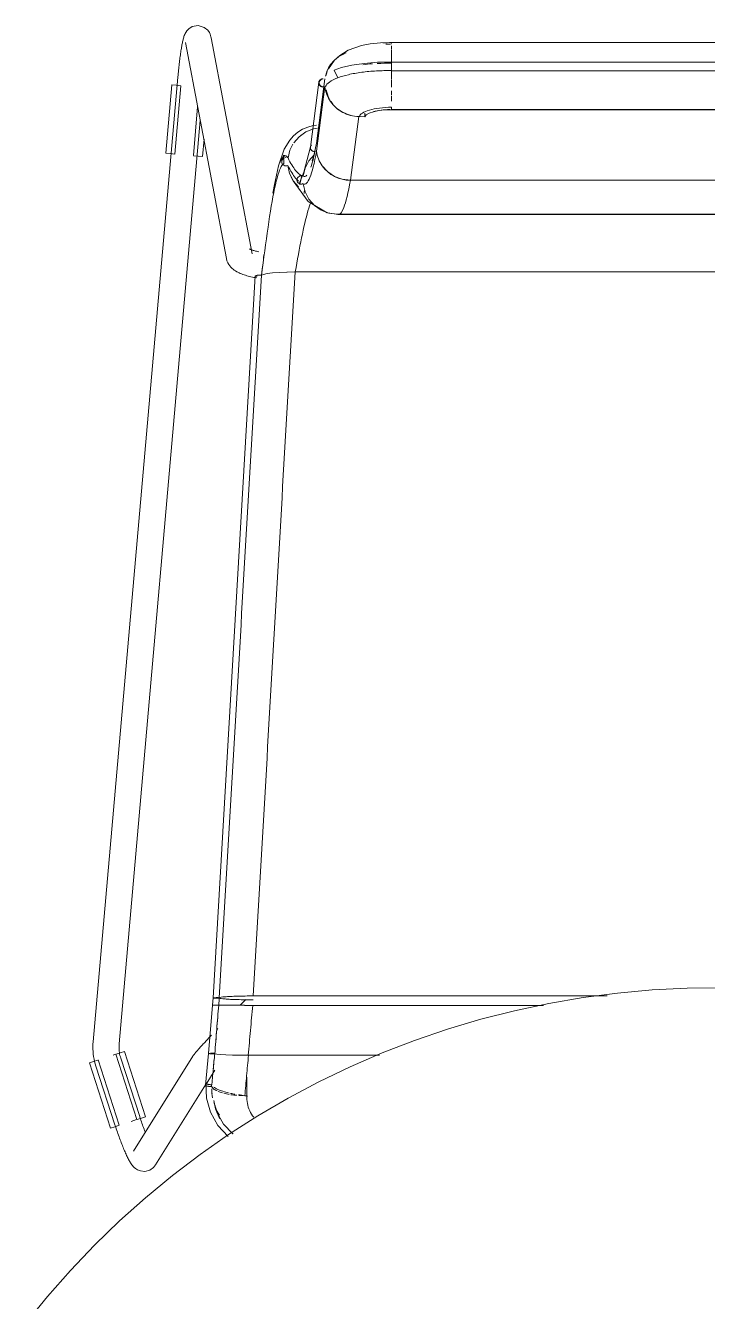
# Model space of a CAD drawing. Header units: millimetres. Extents: x 79795 to 317870, y -36033 to 97293.
# Drawn here: x 220238 to 220552, y 32008 to 32594 of the extents above; entities that cross this region are included whole.
import ezdxf

# ---------------------------------------------------------------- set-up
doc = ezdxf.new("R2010")
doc.units = ezdxf.units.MM
doc.header["$MEASUREMENT"] = 0
doc.layers.add('I-FURN', color=8, linetype='CONTINUOUS', lineweight=9)

msp = doc.modelspace()

# ---------------------------------------------------------------- linework, layer by layer
at = {"layer": 'I-FURN'}
for p, q in [((220312.59, 32591.64), (220312.11, 32590.94)), ((220313.44, 32592.55), (220312.59, 32591.64)), ((220315.1, 32593.59), (220313.44, 32592.55)), ((220317.86, 32594.08), (220315.1, 32593.59)), ((220320.61, 32593.24), (220317.86, 32594.08)), ((220320.61, 32593.24), (220322.18, 32591.92)), ((220322.18, 32591.92), (220322.93, 32590.84)), ((220310.53, 32586.14), (220310.44, 32585.66)), ((220310.63, 32586.6), (220310.53, 32586.14)), ((220310.73, 32587.04), (220310.63, 32586.6)), ((220310.83, 32587.47), (220310.73, 32587.04)), ((220310.93, 32587.88), (220310.83, 32587.47)), ((220311.04, 32588.28), (220310.93, 32587.88)), ((220311.15, 32588.68), (220311.04, 32588.28)), ((220311.28, 32589.07), (220311.15, 32588.68)), ((220311.42, 32589.48), (220311.28, 32589.07)), ((220311.59, 32589.9), (220311.42, 32589.48)), ((220311.8, 32590.38), (220311.59, 32589.9)), ((220312.11, 32590.94), (220311.8, 32590.38)), ((220311.95, 32586.25), (220330.77, 32486.96)), ((220322.93, 32590.84), (220323.31, 32590.04)), ((220323.31, 32590.04), (220323.52, 32589.42)), ((220323.52, 32589.42), (220323.66, 32588.9)), ((220323.66, 32588.9), (220323.74, 32588.48)), ((220342.56, 32489.19), (220323.74, 32588.48)), ((220401.62, 32586.19), (220396.8, 32585.68)), ((220406.65, 32586.3), (220401.62, 32586.19)), ((220406.65, 32586.3), (220406.65, 32586.13)), ((220701.5, 32586.3), (220406.65, 32586.3)), ((220406.65, 32586), (220406.65, 32586.28)), ((220309.51, 32579.9), (220309.43, 32579.24)), ((220309.6, 32580.55), (220309.51, 32579.9)), ((220309.69, 32581.19), (220309.6, 32580.55)), ((220309.78, 32581.81), (220309.69, 32581.19)), ((220309.88, 32582.41), (220309.78, 32581.81)), ((220309.97, 32583), (220309.88, 32582.41)), ((220310.06, 32583.56), (220309.97, 32583)), ((220310.15, 32584.12), (220310.06, 32583.56)), ((220310.25, 32584.65), (220310.15, 32584.12)), ((220310.34, 32585.16), (220310.25, 32584.65)), ((220310.44, 32585.66), (220310.34, 32585.16)), ((220382.83, 32580.37), (220380.36, 32578.08)), ((220386.71, 32582.76), (220382.83, 32580.37)), ((220392.76, 32584.89), (220386.71, 32582.76)), ((220396.8, 32585.68), (220392.76, 32584.89)), ((220406.65, 32583.05), (220406.65, 32584.81)), ((220406.65, 32580.2), (220406.65, 32582.78)), ((220406.65, 32580.04), (220406.65, 32577.02)), ((220406.65, 32577.02), (220406.65, 32580.03)), ((220308.85, 32574.29), (220308.77, 32573.55)), ((220308.93, 32575.02), (220308.85, 32574.29)), ((220309.01, 32575.75), (220308.93, 32575.02)), ((220309.09, 32576.47), (220309.01, 32575.75)), ((220309.17, 32577.18), (220309.09, 32576.47)), ((220309.25, 32577.88), (220309.17, 32577.18)), ((220309.34, 32578.57), (220309.25, 32577.88)), ((220309.43, 32579.24), (220309.34, 32578.57)), ((220377.68, 32574.18), (220377.58, 32573.98)), ((220380.36, 32578.08), (220377.68, 32574.18)), ((220383.68, 32574.74), (220380.22, 32573.57)), ((220388.37, 32575.83), (220383.68, 32574.74)), ((220393.99, 32576.68), (220388.37, 32575.83)), ((220400.11, 32577.17), (220393.99, 32576.68)), ((220406.65, 32577.26), (220400.11, 32577.17)), ((220406.65, 32577.26), (220406.65, 32577.19)), ((220701.5, 32577.26), (220406.65, 32577.26)), ((220406.65, 32573.41), (220406.65, 32577.26)), ((220406.65, 32577.19), (220406.65, 32576.99)), ((220406.65, 32576.99), (220406.65, 32576.69)), ((220406.65, 32576.69), (220406.65, 32576.3)), ((220406.65, 32576.3), (220406.65, 32575.85)), ((220406.65, 32575.85), (220406.65, 32575.35)), ((220406.65, 32575.35), (220406.65, 32574.85)), ((220406.65, 32574.85), (220406.65, 32574.38)), ((220406.65, 32574.38), (220406.65, 32573.96)), ((220308.47, 32570.4), (220269.53, 32127.08)), ((220308.49, 32570.56), (220308.47, 32570.4)), ((220308.56, 32571.31), (220308.49, 32570.56)), ((220308.63, 32572.06), (220308.56, 32571.31)), ((220308.7, 32572.81), (220308.63, 32572.06)), ((220308.77, 32573.55), (220308.7, 32572.81)), ((220376.04, 32569.55), (220372.19, 32539.85)), ((220380.22, 32573.57), (220381.98, 32570.03)), ((220406.65, 32573.96), (220406.65, 32573.63)), ((220406.65, 32573.63), (220406.65, 32573.41)), ((220406.65, 32573.33), (220406.65, 32569.51)), ((220406.65, 32569.51), (220406.65, 32573.33)), ((220406.65, 32573.3), (220701.5, 32573.3)), ((220406.65, 32565.76), (220406.65, 32569.32)), ((220302.9, 32535.38), (220305.66, 32566.79)), ((220305.66, 32566.79), (220307.7, 32566.61)), ((220307.13, 32535.01), (220309.89, 32566.42)), ((220307.7, 32566.61), (220309.77, 32566.43)), ((220373.2, 32567.99), (220369.34, 32538.21)), ((220376.02, 32566.01), (220372.17, 32536.31)), ((220375.58, 32566.02), (220375.27, 32563.58)), ((220406.65, 32562.29), (220406.65, 32564.13)), ((220317.55, 32556.75), (220315.58, 32534.27)), ((220406.65, 32559.31), (220406.65, 32561.77)), ((220387.72, 32522.93), (220391.58, 32552.21)), ((220391.58, 32552.21), (220394.3, 32552.14)), ((220394.3, 32553.8), (220394.3, 32552.14)), ((220394.3, 32552.14), (220394.93, 32553)), ((220394.93, 32553), (220396.29, 32553.79)), ((220396.29, 32553.79), (220398.27, 32554.46)), ((220398.27, 32554.46), (220400.76, 32554.97)), ((220400.76, 32554.97), (220403.61, 32555.29)), ((220403.61, 32555.29), (220406.65, 32555.4)), ((220701.5, 32555.46), (220406.65, 32555.46)), ((220406.65, 32555.4), (220701.5, 32555.4)), ((220281.48, 32126.03), (220318.76, 32550.38)), ((220363.58, 32545), (220361.61, 32543.32)), ((220365.78, 32546.38), (220363.58, 32545)), ((220367.28, 32545.15), (220364.2, 32542.97)), ((220368.15, 32547.4), (220365.78, 32546.38)), ((220370.8, 32546.55), (220367.28, 32545.15)), ((220370.66, 32548.06), (220368.15, 32547.4)), ((220372.08, 32548.21), (220370.66, 32548.06)), ((220372.54, 32546.92), (220370.8, 32546.55)), ((220370.8, 32546.54), (220372.54, 32546.91)), ((220319.81, 32533.9), (220320.5, 32541.79)), ((220359.87, 32541.35), (220357.37, 32537.24)), ((220361.61, 32543.32), (220359.87, 32541.35)), ((220361.3, 32539.5), (220359.98, 32536.83)), ((220364.2, 32542.97), (220361.72, 32540.15)), ((220364.2, 32542.98), (220365.55, 32544.06)), ((220369.58, 32538.89), (220369.39, 32538.45)), ((220369.88, 32539.28), (220369.58, 32538.89)), ((220370.94, 32534.34), (220372.32, 32540.63)), ((220304.94, 32535.2), (220302.9, 32535.38)), ((220307.01, 32535.02), (220304.94, 32535.2)), ((220317.77, 32534.08), (220315.7, 32534.26)), ((220319.81, 32533.9), (220317.77, 32534.08)), ((220357.37, 32537.24), (220354.69, 32529.61)), ((220357.15, 32533.14), (220356.77, 32532.83)), ((220356.77, 32532.83), (220357.16, 32533.13)), ((220358.17, 32534.12), (220357, 32534.44)), ((220357, 32534.44), (220357.19, 32530.59)), ((220357.61, 32533.33), (220357.15, 32533.14)), ((220357.16, 32533.13), (220357.61, 32533.33)), ((220358.1, 32533.41), (220357.61, 32533.33)), ((220357.61, 32533.33), (220358.11, 32533.4)), ((220358.6, 32533.36), (220359.07, 32533.2)), ((220359.07, 32533.2), (220358.6, 32533.36)), ((220359.98, 32536.83), (220359.07, 32533.2)), ((220369.36, 32538.29), (220366.39, 32526.68)), ((220371.19, 32534.81), (220368.68, 32531.94)), ((220369.39, 32538.45), (220369.33, 32537.98)), ((220369.33, 32537.98), (220369.4, 32537.51)), ((220369.4, 32537.51), (220369.58, 32537.07)), ((220369.58, 32537.07), (220369.88, 32536.69)), ((220369.88, 32536.69), (220370.26, 32536.38)), ((220370.19, 32531.91), (220370.94, 32534.34)), ((220370.26, 32536.38), (220370.71, 32536.19)), ((220370.71, 32536.19), (220371.21, 32536.11)), ((220371.21, 32536.11), (220371.7, 32536.15)), ((220354.69, 32529.61), (220352.8, 32521.09)), ((220356.2, 32531.5), (220356.27, 32531.98)), ((220356.27, 32531.98), (220356.2, 32531.5)), ((220356.26, 32531.01), (220356.2, 32531.5)), ((220356.2, 32531.5), (220356.26, 32531.01)), ((220356.44, 32530.55), (220356.26, 32531.01)), ((220356.26, 32531.01), (220356.44, 32530.55)), ((220356.27, 32531.98), (220356.47, 32532.43)), ((220356.47, 32532.43), (220356.27, 32531.98)), ((220356.73, 32530.15), (220356.44, 32530.55)), ((220356.44, 32530.55), (220356.73, 32530.15)), ((220356.47, 32532.43), (220356.77, 32532.83)), ((220356.77, 32532.83), (220356.47, 32532.43)), ((220357.11, 32529.83), (220356.73, 32530.15)), ((220356.73, 32530.15), (220357.11, 32529.83)), ((220357.56, 32529.62), (220357.11, 32529.83)), ((220357.11, 32529.83), (220357.56, 32529.62)), ((220358.05, 32529.53), (220357.56, 32529.62)), ((220357.56, 32529.62), (220358.05, 32529.53)), ((220358.55, 32529.56), (220358.05, 32529.53)), ((220358.05, 32529.53), (220358.55, 32529.56)), ((220359.02, 32529.71), (220358.55, 32529.56)), ((220358.55, 32529.56), (220359.02, 32529.71)), ((220359.81, 32526.1), (220359.02, 32529.71)), ((220359.02, 32529.71), (220359.81, 32526.1)), ((220366.92, 32528.54), (220366.03, 32524.83)), ((220368.68, 32531.94), (220366.92, 32528.54)), ((220374.8, 32529.54), (220377.29, 32526.8)), ((220361.46, 32522.78), (220359.81, 32526.1)), ((220359.81, 32526.1), (220361.45, 32522.77)), ((220361.4, 32522.7), (220360.51, 32524.45)), ((220368.38, 32513.16), (220361.4, 32522.7)), ((220361.45, 32522.77), (220363.85, 32519.94)), ((220363.85, 32519.94), (220361.46, 32522.77)), ((220363.19, 32523.08), (220363.26, 32523.57)), ((220363.26, 32523.57), (220363.19, 32523.08)), ((220363.26, 32522.59), (220363.19, 32523.08)), ((220363.19, 32523.08), (220363.26, 32522.58)), ((220363.26, 32523.57), (220363.45, 32524.03)), ((220363.45, 32524.03), (220363.26, 32523.57)), ((220363.45, 32522.12), (220363.26, 32522.59)), ((220363.26, 32522.58), (220363.45, 32522.12)), ((220363.45, 32524.03), (220363.74, 32524.43)), ((220363.74, 32524.43), (220363.45, 32524.03)), ((220363.74, 32521.72), (220363.45, 32522.12)), ((220363.45, 32522.12), (220363.74, 32521.72)), ((220364.12, 32524.75), (220363.74, 32524.43)), ((220363.74, 32524.43), (220364.13, 32524.74)), ((220364.13, 32521.41), (220363.74, 32521.72)), ((220363.74, 32521.72), (220364.12, 32521.41)), ((220364.57, 32524.95), (220364.12, 32524.75)), ((220364.12, 32521.41), (220364.57, 32521.2)), ((220364.13, 32524.74), (220364.58, 32524.94)), ((220364.58, 32521.21), (220364.13, 32521.41)), ((220366.39, 32526.68), (220364.22, 32521.35)), ((220365.35, 32525.11), (220364.52, 32521.22)), ((220365.06, 32525.03), (220364.57, 32524.95)), ((220364.57, 32521.2), (220365.06, 32521.12)), ((220364.58, 32524.94), (220365.07, 32525.03)), ((220365.07, 32521.12), (220364.58, 32521.21)), ((220365.56, 32524.99), (220365.06, 32525.03)), ((220365.07, 32525.03), (220365.56, 32524.99)), ((220365.56, 32524.99), (220366.03, 32524.83)), ((220366.03, 32524.83), (220365.56, 32524.99)), ((220366.03, 32521.32), (220365.56, 32521.16)), ((220365.56, 32521.16), (220366.03, 32521.32)), ((220366.03, 32521.32), (220366.92, 32517.61)), ((220377.29, 32526.8), (220380.4, 32524.72)), ((220380.4, 32524.72), (220383.95, 32523.41)), ((220383.95, 32523.41), (220387.72, 32522.93)), ((220720.43, 32522.93), (220387.72, 32522.93)), ((220387.72, 32522.93), (220720.43, 32522.93)), ((220352.8, 32521.09), (220352.07, 32517.03)), ((220365.06, 32521.12), (220365.56, 32521.16)), ((220365.56, 32521.16), (220365.07, 32521.12)), ((220366.92, 32517.61), (220368.68, 32514.21)), ((220368.68, 32514.22), (220366.93, 32517.61)), ((220377.03, 32508.05), (220368.38, 32513.16)), ((220371.19, 32511.35), (220368.68, 32514.22)), ((220368.68, 32514.21), (220371.19, 32511.34)), ((220374.33, 32509.18), (220371.19, 32511.35)), ((220371.19, 32511.34), (220374.32, 32509.17)), ((220377.18, 32507.98), (220374.01, 32509.35)), ((220374.32, 32509.17), (220377.89, 32507.8)), ((220377.89, 32507.81), (220374.33, 32509.18)), ((220382.22, 32507.18), (220377.18, 32507.98)), ((220381.68, 32507.33), (220377.89, 32507.81)), ((220377.89, 32507.8), (220381.68, 32507.33)), ((220726.47, 32507.33), (220381.68, 32507.33)), ((220381.68, 32507.33), (220726.47, 32507.33)), ((220382.22, 32507.18), (220687.02, 32507.18)), ((220330.77, 32486.96), (220331.03, 32485.97)), ((220341.34, 32491.42), (220341.36, 32491.41)), ((220341.36, 32491.41), (220341.44, 32491.36)), ((220341.44, 32491.36), (220341.52, 32491.32)), ((220341.52, 32491.32), (220341.68, 32491.24)), ((220341.68, 32491.24), (220341.87, 32491.16)), ((220341.87, 32491.16), (220342.1, 32491.06)), ((220342.1, 32491.06), (220342.37, 32490.96)), ((220342.37, 32490.96), (220342.67, 32490.85)), ((220342.67, 32490.85), (220343.01, 32490.74)), ((220343.01, 32490.74), (220343.38, 32490.64)), ((220343.38, 32490.64), (220343.77, 32490.53)), ((220343.77, 32490.53), (220344.19, 32490.42)), ((220344.19, 32490.42), (220344.64, 32490.32)), ((220344.64, 32490.32), (220345.11, 32490.22)), ((220345.11, 32490.22), (220345.6, 32490.12)), ((220331.03, 32485.97), (220331.39, 32485.08)), ((220331.39, 32485.08), (220331.83, 32484.29)), ((220331.83, 32484.29), (220332.31, 32483.6)), ((220332.31, 32483.6), (220332.82, 32483)), ((220332.82, 32483), (220333.34, 32482.48)), ((220333.34, 32482.48), (220333.87, 32482.03)), ((220333.87, 32482.03), (220334.4, 32481.63)), ((220334.4, 32481.63), (220334.94, 32481.27)), ((220334.94, 32481.27), (220335.48, 32480.95)), ((220335.48, 32480.95), (220336.01, 32480.66)), ((220336.01, 32480.66), (220336.57, 32480.38)), ((220336.57, 32480.38), (220337.13, 32480.13)), ((220349.47, 32480.07), (220351.94, 32480.38)), ((220351.97, 32480.38), (220349.48, 32480.07)), ((220355.07, 32480.62), (220351.97, 32480.38)), ((220351.97, 32480.38), (220355.02, 32480.62)), ((220358.61, 32480.77), (220355.07, 32480.62)), ((220355.07, 32480.62), (220358.54, 32480.77)), ((220362.38, 32480.83), (220358.61, 32480.77)), ((220358.61, 32480.77), (220362.3, 32480.83)), ((220745.78, 32480.83), (220362.38, 32480.83)), ((220362.38, 32480.83), (220745.78, 32480.83)), ((220324.67, 32147.2), (220343.96, 32479.11)), ((220337.13, 32480.13), (220337.7, 32479.9)), ((220337.7, 32479.9), (220338.28, 32479.68)), ((220338.28, 32479.68), (220338.87, 32479.47)), ((220338.87, 32479.47), (220339.48, 32479.28)), ((220339.48, 32479.28), (220340.09, 32479.09)), ((220340.09, 32479.09), (220340.72, 32478.92)), ((220340.72, 32478.92), (220341.37, 32478.76)), ((220341.37, 32478.76), (220342.02, 32478.61)), ((220342.02, 32478.61), (220342.69, 32478.46)), ((220342.69, 32478.46), (220343.37, 32478.33)), ((220343.37, 32478.33), (220344.06, 32478.2)), ((220343.96, 32479.11), (220344.02, 32479.06)), ((220344.02, 32479.06), (220343.96, 32479.11)), ((220344.06, 32478.2), (220344.77, 32478.09)), ((220344.49, 32478.96), (220344.2, 32479.01)), ((220344.21, 32479.01), (220344.5, 32478.96)), ((220344.22, 32479.22), (220344.52, 32479.26)), ((220344.53, 32479.26), (220344.23, 32479.22)), ((220344.87, 32478.93), (220344.49, 32478.96)), ((220344.5, 32478.96), (220344.88, 32478.93)), ((220344.52, 32479.26), (220344.91, 32479.29)), ((220344.91, 32479.29), (220344.53, 32479.26)), ((220345.37, 32479.31), (220344.91, 32479.29)), ((220344.91, 32479.29), (220345.36, 32479.31)), ((220345.36, 32479.31), (220345.86, 32479.32)), ((220345.86, 32479.32), (220345.37, 32479.31)), ((220346.36, 32479.32), (220345.86, 32479.32)), ((220345.86, 32479.32), (220346.35, 32479.32)), ((220346.35, 32479.32), (220346.82, 32479.3)), ((220346.83, 32479.3), (220346.36, 32479.32)), ((220346.82, 32479.3), (220347.73, 32479.7)), ((220347.73, 32479.7), (220346.83, 32479.3)), ((220349.48, 32480.07), (220347.73, 32479.7)), ((220347.73, 32479.7), (220349.47, 32480.07)), ((220324.67, 32147.2), (220324.4, 32143.84)), ((220324.74, 32147.23), (220324.67, 32147.2)), ((220324.67, 32147.2), (220324.74, 32147.17)), ((220324.92, 32147.26), (220324.74, 32147.23)), ((220324.74, 32147.17), (220324.93, 32147.15)), ((220325.22, 32147.28), (220324.92, 32147.26)), ((220324.93, 32147.15), (220325.22, 32147.13)), ((220325.6, 32147.3), (220325.22, 32147.28)), ((220325.22, 32147.13), (220325.61, 32147.11)), ((220326.05, 32147.31), (220325.6, 32147.3)), ((220325.61, 32147.11), (220326.06, 32147.1)), ((220326.54, 32147.31), (220326.05, 32147.31)), ((220326.06, 32147.1), (220326.55, 32147.09)), ((220327.04, 32147.31), (220326.54, 32147.31)), ((220326.55, 32147.09), (220327.04, 32147.09)), ((220327.51, 32147.3), (220327.04, 32147.31)), ((220327.04, 32147.09), (220327.51, 32147.1)), ((220328.39, 32147.51), (220327.51, 32147.3)), ((220327.51, 32147.1), (220328.41, 32146.89)), ((220330.14, 32147.71), (220328.39, 32147.51)), ((220328.41, 32146.89), (220330.17, 32146.7)), ((220332.65, 32147.87), (220330.14, 32147.71)), ((220330.17, 32146.7), (220332.66, 32146.54)), ((220335.78, 32147.99), (220332.65, 32147.87)), ((220332.66, 32146.54), (220335.78, 32146.41)), ((220339.34, 32148.07), (220335.78, 32147.99)), ((220335.78, 32146.41), (220339.33, 32146.34)), ((220339.64, 32146.46), (220337.06, 32143.79)), ((220339.33, 32146.34), (220343.01, 32146.31)), ((220343.12, 32148.1), (220339.34, 32148.07)), ((220505.72, 32148.1), (220343.12, 32148.1)), ((220343.12, 32148.1), (220505.72, 32148.1)), ((220494.62, 32147.35), (220478.85, 32144.65)), ((220510.48, 32149.41), (220494.62, 32147.35)), ((220526.42, 32150.84), (220510.48, 32149.41)), ((220542.4, 32151.62), (220526.42, 32150.84)), ((220558.39, 32151.77), (220542.4, 32151.62)), ((220322.57, 32121.64), (220324.4, 32143.84)), ((220324.4, 32143.84), (220324.47, 32143.85)), ((220324.46, 32143.85), (220324.4, 32143.84)), ((220324.47, 32143.84), (220324.4, 32143.84)), ((220324.4, 32143.84), (220324.46, 32143.84)), ((220324.65, 32143.85), (220324.46, 32143.85)), ((220324.46, 32143.84), (220324.65, 32143.84)), ((220324.47, 32143.85), (220324.66, 32143.85)), ((220324.65, 32143.84), (220324.47, 32143.84)), ((220324.95, 32143.85), (220324.65, 32143.85)), ((220324.95, 32143.84), (220324.65, 32143.84)), ((220324.65, 32143.84), (220324.94, 32143.84)), ((220324.66, 32143.85), (220324.95, 32143.85)), ((220324.94, 32143.84), (220325.32, 32143.84)), ((220324.95, 32143.85), (220325.33, 32143.85)), ((220325.33, 32143.85), (220324.95, 32143.85)), ((220325.33, 32143.84), (220324.95, 32143.84)), ((220325.32, 32143.84), (220325.78, 32143.84)), ((220325.33, 32143.85), (220325.79, 32143.85)), ((220325.78, 32143.85), (220325.33, 32143.85)), ((220325.78, 32143.84), (220325.33, 32143.84)), ((220326.27, 32143.85), (220325.78, 32143.85)), ((220326.27, 32143.84), (220325.78, 32143.84)), ((220325.78, 32143.84), (220326.27, 32143.84)), ((220325.79, 32143.85), (220326.28, 32143.85)), ((220326.77, 32143.85), (220326.27, 32143.85)), ((220326.77, 32143.84), (220326.27, 32143.84)), ((220326.27, 32143.84), (220326.76, 32143.84)), ((220326.28, 32143.85), (220326.77, 32143.85)), ((220326.76, 32143.84), (220327.23, 32143.84)), ((220326.77, 32143.85), (220327.24, 32143.85)), ((220327.24, 32143.85), (220326.77, 32143.85)), ((220327.24, 32143.84), (220326.77, 32143.84)), ((220327.23, 32143.84), (220328.12, 32143.82)), ((220328.12, 32143.82), (220327.24, 32143.84)), ((220329.87, 32143.81), (220328.12, 32143.82)), ((220328.12, 32143.82), (220329.87, 32143.81)), ((220328.22, 32143.87), (220329.89, 32143.88)), ((220329.89, 32143.88), (220328.22, 32143.87)), ((220332.37, 32143.8), (220329.87, 32143.81)), ((220329.87, 32143.81), (220332.37, 32143.8)), ((220329.89, 32143.88), (220332.39, 32143.89)), ((220332.39, 32143.89), (220329.89, 32143.88)), ((220332.37, 32143.8), (220335.5, 32143.79)), ((220335.5, 32143.79), (220332.38, 32143.8)), ((220335.5, 32143.79), (220339.07, 32143.78)), ((220335.51, 32143.9), (220339.07, 32143.91)), ((220339.07, 32143.91), (220335.51, 32143.9)), ((220339.07, 32143.78), (220335.51, 32143.79)), ((220342.86, 32143.78), (220339.07, 32143.78)), ((220339.07, 32143.78), (220342.86, 32143.78)), ((220476.5, 32143.78), (220342.86, 32143.78)), ((220342.86, 32143.78), (220476.5, 32143.78)), ((220463.2, 32141.33), (220447.69, 32137.39)), ((220478.85, 32144.65), (220463.2, 32141.33)), ((220447.69, 32137.39), (220432.36, 32132.82)), ((220322.17, 32128.22), (220322.6, 32128.68)), ((220322.6, 32128.68), (220323.04, 32129.15)), ((220323.04, 32129.15), (220323.49, 32129.63)), ((220323.49, 32129.63), (220323.94, 32130.11)), ((220326.3, 32132.6), (220326.78, 32133.11)), ((220432.36, 32132.82), (220417.22, 32127.65)), ((220269.45, 32125.94), (220269.42, 32124.8)), ((220269.42, 32124.8), (220269.43, 32123.66)), ((220269.43, 32123.66), (220269.49, 32122.52)), ((220269.52, 32127.08), (220269.45, 32125.94)), ((220269.49, 32122.52), (220269.59, 32121.38)), ((220281.42, 32124.68), (220281.43, 32125.34)), ((220281.42, 32124.02), (220281.42, 32124.68)), ((220281.46, 32123.36), (220281.42, 32124.02)), ((220281.43, 32125.34), (220281.48, 32126.01)), ((220281.52, 32122.7), (220281.46, 32123.36)), ((220281.48, 32126.01), (220281.48, 32126.03)), ((220281.61, 32122.04), (220281.52, 32122.7)), ((220282.01, 32121.98), (220283.97, 32122.61)), ((220293.66, 32092.61), (220283.97, 32122.61)), ((220316.85, 32122.35), (220317.08, 32122.62)), ((220317.08, 32122.62), (220317.32, 32122.9)), ((220317.32, 32122.9), (220317.58, 32123.2)), ((220317.58, 32123.2), (220317.85, 32123.5)), ((220317.85, 32123.5), (220318.14, 32123.83)), ((220318.14, 32123.83), (220318.44, 32124.16)), ((220318.44, 32124.16), (220318.76, 32124.51)), ((220318.76, 32124.51), (220319.09, 32124.88)), ((220319.09, 32124.88), (220319.43, 32125.26)), ((220319.43, 32125.26), (220319.79, 32125.65)), ((220319.79, 32125.65), (220320.15, 32126.05)), ((220320.15, 32126.05), (220320.53, 32126.46)), ((220320.53, 32126.46), (220320.93, 32126.89)), ((220320.93, 32126.89), (220321.33, 32127.32)), ((220321.33, 32127.32), (220321.74, 32127.77)), ((220321.74, 32127.77), (220322.17, 32128.22)), ((220417.22, 32127.65), (220402.3, 32121.88)), ((220267.81, 32117.4), (220269.76, 32118.03)), ((220277.5, 32087.39), (220267.81, 32117.4)), ((220269.59, 32121.38), (220269.75, 32120.25)), ((220269.75, 32120.25), (220269.94, 32119.12)), ((220269.76, 32118.03), (220271.74, 32118.66)), ((220269.94, 32119.12), (220270.18, 32118)), ((220270.18, 32118), (220270.47, 32116.9)), ((220270.47, 32116.9), (220270.8, 32115.8)), ((220281.54, 32088.69), (220271.85, 32118.7)), ((220278.66, 32120.9), (220279.83, 32121.27)), ((220279.92, 32121.31), (220289.61, 32091.3)), ((220280.04, 32121.34), (220282.01, 32121.98)), ((220281.72, 32121.39), (220281.61, 32122.04)), ((220281.87, 32120.74), (220281.72, 32121.39)), ((220282.03, 32120.1), (220281.87, 32120.74)), ((220282.22, 32119.47), (220282.03, 32120.1)), ((220290.94, 32092.65), (220282.22, 32119.47)), ((220315.32, 32120.38), (220288.01, 32076.79)), ((220315.32, 32120.38), (220315.53, 32120.7)), ((220315.53, 32120.7), (220315.72, 32120.96)), ((220315.72, 32120.96), (220315.89, 32121.19)), ((220315.89, 32121.19), (220316.06, 32121.41)), ((220316.06, 32121.41), (220316.24, 32121.63)), ((220316.24, 32121.63), (220316.43, 32121.86)), ((220316.43, 32121.86), (220316.64, 32122.1)), ((220316.64, 32122.1), (220316.85, 32122.35)), ((220321.15, 32107.15), (220322.57, 32121.64)), ((220322.63, 32121.67), (220322.57, 32121.64)), ((220322.57, 32121.64), (220322.64, 32121.67)), ((220322.57, 32121.64), (220322.64, 32121.62)), ((220322.64, 32121.62), (220322.57, 32121.64)), ((220322.82, 32121.69), (220322.63, 32121.67)), ((220322.64, 32121.67), (220322.82, 32121.69)), ((220322.64, 32121.62), (220322.83, 32121.59)), ((220323.11, 32121.71), (220322.82, 32121.69)), ((220322.82, 32121.69), (220323.12, 32121.71)), ((220322.83, 32121.59), (220323.12, 32121.57)), ((220323.13, 32121.57), (220322.83, 32121.59)), ((220323.12, 32121.57), (220323.51, 32121.55)), ((220323.51, 32121.55), (220323.13, 32121.57)), ((220323.94, 32121.74), (220323.49, 32121.73)), ((220323.5, 32121.73), (220323.95, 32121.74)), ((220323.51, 32121.55), (220323.96, 32121.54)), ((220323.96, 32121.54), (220323.51, 32121.55)), ((220324.44, 32121.75), (220323.94, 32121.74)), ((220323.95, 32121.74), (220324.44, 32121.75)), ((220323.96, 32121.54), (220324.45, 32121.54)), ((220324.45, 32121.54), (220323.96, 32121.54)), ((220324.93, 32121.74), (220324.44, 32121.75)), ((220324.44, 32121.75), (220324.94, 32121.74)), ((220324.45, 32121.54), (220324.95, 32121.54)), ((220324.95, 32121.54), (220324.45, 32121.54)), ((220325.41, 32121.74), (220324.93, 32121.74)), ((220324.94, 32121.74), (220325.41, 32121.74)), ((220324.95, 32121.54), (220325.42, 32121.55)), ((220325.42, 32121.55), (220324.95, 32121.54)), ((220325.42, 32121.55), (220326.31, 32121.36)), ((220326.31, 32121.36), (220325.42, 32121.55)), ((220326.31, 32121.36), (220328.05, 32121.18)), ((220328.03, 32121.18), (220326.31, 32121.36)), ((220330.48, 32121.03), (220328.03, 32121.18)), ((220328.05, 32121.18), (220330.52, 32121.03)), ((220330.52, 32121.03), (220333.62, 32120.91)), ((220333.56, 32120.91), (220330.52, 32121.03)), ((220333.62, 32120.91), (220337.06, 32120.84)), ((220337.06, 32120.84), (220333.62, 32120.91)), ((220340.8, 32120.81), (220337.15, 32120.84)), ((220337.16, 32120.84), (220340.92, 32120.81)), ((220340.92, 32120.81), (220401.03, 32120.81)), ((220401.03, 32120.81), (220340.92, 32120.81)), ((220402.3, 32121.88), (220387.62, 32115.51)), ((220270.8, 32115.8), (220270.81, 32115.76)), ((220270.81, 32115.76), (220279.52, 32088.94)), ((220321.45, 32107.56), (220325.49, 32114)), ((220340.21, 32110.77), (220340.21, 32101.02)), ((220387.62, 32115.51), (220373.21, 32108.56)), ((220298.18, 32070.42), (220321.22, 32107.19)), ((220321.27, 32108.04), (220321.55, 32101.14)), ((220373.21, 32108.56), (220359.08, 32101.05)), ((220321.55, 32101.14), (220323.43, 32094.62)), ((220340.27, 32102.26), (220339.22, 32102.26)), ((220359.08, 32101.05), (220345.27, 32092.97)), ((220323.43, 32094.62), (220326.82, 32088.61)), ((220326.14, 32095.02), (220329.5, 32089.19)), ((220279.45, 32088.02), (220277.5, 32087.39)), ((220281.42, 32088.66), (220279.45, 32088.02)), ((220279.67, 32088.49), (220279.52, 32088.94)), ((220279.92, 32087.75), (220279.67, 32088.49)), ((220280.16, 32087.01), (220279.92, 32087.75)), ((220287.04, 32090.47), (220289.52, 32091.27)), ((220291.7, 32091.97), (220289.73, 32091.34)), ((220291.04, 32092.32), (220290.94, 32092.65)), ((220291.27, 32091.63), (220291.04, 32092.32)), ((220291.5, 32090.94), (220291.27, 32091.63)), ((220291.73, 32090.26), (220291.5, 32090.94)), ((220293.66, 32092.61), (220291.7, 32091.97)), ((220291.97, 32089.58), (220291.73, 32090.26)), ((220292.2, 32088.91), (220291.97, 32089.58)), ((220292.44, 32088.24), (220292.2, 32088.91)), ((220292.67, 32087.58), (220292.44, 32088.24)), ((220292.91, 32086.94), (220292.67, 32087.58)), ((220326.82, 32088.61), (220331.56, 32083.45)), ((220329.5, 32089.19), (220333.77, 32084.72)), ((220345.27, 32092.97), (220331.8, 32084.35)), ((220280.41, 32086.28), (220280.16, 32087.01)), ((220280.66, 32085.55), (220280.41, 32086.28)), ((220280.92, 32084.83), (220280.66, 32085.55)), ((220281.17, 32084.11), (220280.92, 32084.83)), ((220281.42, 32083.41), (220281.17, 32084.11)), ((220281.68, 32082.71), (220281.42, 32083.41)), ((220281.93, 32082.02), (220281.68, 32082.71)), ((220282.19, 32081.34), (220281.93, 32082.02)), ((220293.14, 32086.3), (220292.91, 32086.94)), ((220293.38, 32085.68), (220293.14, 32086.3)), ((220331.8, 32084.35), (220318.68, 32075.19)), ((220282.44, 32080.68), (220282.19, 32081.34)), ((220282.7, 32080.02), (220282.44, 32080.68)), ((220282.95, 32079.38), (220282.7, 32080.02)), ((220283.2, 32078.76), (220282.95, 32079.38)), ((220283.45, 32078.15), (220283.2, 32078.76)), ((220283.69, 32077.55), (220283.45, 32078.15)), ((220283.94, 32076.97), (220283.69, 32077.55)), ((220284.18, 32076.41), (220283.94, 32076.97)), ((220284.42, 32075.87), (220284.18, 32076.41)), ((220284.66, 32075.34), (220284.42, 32075.87)), ((220284.89, 32074.83), (220284.66, 32075.34)), ((220285.13, 32074.34), (220284.89, 32074.83)), ((220285.36, 32073.86), (220285.13, 32074.34)), ((220285.59, 32073.41), (220285.36, 32073.86)), ((220285.82, 32072.97), (220285.59, 32073.41)), ((220286.05, 32072.54), (220285.82, 32072.97)), ((220286.28, 32072.13), (220286.05, 32072.54)), ((220286.51, 32071.73), (220286.28, 32072.13)), ((220286.75, 32071.34), (220286.51, 32071.73)), ((220287.01, 32070.95), (220286.75, 32071.34)), ((220287.29, 32070.56), (220287.01, 32070.95)), ((220287.6, 32070.16), (220287.29, 32070.56)), ((220287.97, 32069.73), (220287.6, 32070.16)), ((220288.43, 32069.27), (220287.97, 32069.73)), ((220297.29, 32069.3), (220298.18, 32070.42)), ((220318.68, 32075.19), (220305.93, 32065.52)), ((220289.06, 32068.75), (220288.43, 32069.27)), ((220289.97, 32068.18), (220289.06, 32068.75)), ((220291.36, 32067.66), (220289.97, 32068.18)), ((220293.33, 32067.49), (220291.36, 32067.66)), ((220295.56, 32068.07), (220293.33, 32067.49)), ((220305.93, 32065.52), (220293.58, 32055.34)), ((220297.29, 32069.3), (220295.56, 32068.07)), ((220293.58, 32055.34), (220281.65, 32044.69)), ((220281.65, 32044.69), (220270.16, 32033.56)), ((220270.16, 32033.56), (220259.12, 32021.98)), ((220259.12, 32021.98), (220248.55, 32009.97)), ((220248.55, 32009.97), (220238.47, 31997.54))]:
    msp.add_line(p, q, dxfattribs=at)
for centre, major_axis, ratio, start_param, end_param in [((220406.65, 32582.02), (-12.4, 0), 0.287441, 4.712389, 4.932602), ((220406.65, 32570.55), (0, 15.75), 0.000004, 2.669107, 2.851347), ((220371.29, 32537.98), (1.96, 0), 0.955139, 2.379629, 4.923331), ((220387.85, 32538), (15.78, 0), 0.955139, 3.254129, 3.495629), ((220387.85, 32538), (15.78, 0), 0.955139, 3.495799, 3.737346), ((220387.85, 32538), (15.78, 0), 0.955139, 3.737469, 4.704147)]:
    msp.add_ellipse(centre, major_axis=major_axis, ratio=ratio, start_param=start_param, end_param=end_param, dxfattribs=at)
for points in [[(220402.63, 32586.07), (220403.92, 32586.16), (220405.28, 32586.21), (220406.65, 32586.21)], [(220393.5, 32576.05), (220394.91, 32576.23), (220396.36, 32576.4), (220397.84, 32576.5)], [(220400.05, 32576.62), (220402.23, 32576.73), (220404.43, 32576.77), (220406.65, 32576.73)], [(220376.22, 32566), (220376.57, 32566.73), (220377.88, 32568.13), (220380.35, 32569.4), (220381.81, 32569.97)], [(220376.48, 32570.88), (220376.64, 32571.56), (220376.84, 32572.24), (220377.1, 32572.9)], [(220376.02, 32566.01), (220376.16, 32564.77), (220376.75, 32562.39), (220378.51, 32559.05), (220381.04, 32556.21), (220384.18, 32554.02), (220387.78, 32552.61), (220390.29, 32552.25), (220391.58, 32552.21)], [(220378, 32560.5), (220377.3, 32561.76), (220376.9, 32563.12), (220376.56, 32564.5)], [(220391.83, 32552.22), (220391.96, 32552.78), (220392.9, 32553.88), (220396.22, 32555.27), (220401.02, 32556.23), (220404.76, 32556.49), (220406.65, 32556.52)], [(220405.81, 32555.45), (220403.03, 32555.39), (220400.49, 32555.03), (220398.27, 32554.51)], [(220366.03, 32521.32), (220367.06, 32520.77), (220369.1, 32522.74), (220371.15, 32530.8), (220372.17, 32536.31)], [(220369.57, 32528.98), (220370.23, 32530.88), (220370.89, 32533.68), (220371.54, 32536.73)], [(220365.61, 32521.48), (220365.75, 32521.42), (220365.89, 32521.37), (220366.03, 32521.32)], [(220366.03, 32524.83), (220366.58, 32524.54), (220367.12, 32524.68), (220367.67, 32525.25)], [(220366.42, 32516.86), (220366.48, 32517.33), (220366.54, 32517.8), (220366.59, 32518.26)], [(220381.68, 32507.33), (220381.86, 32507.23), (220382.04, 32507.18), (220382.22, 32507.18)], [(220346.84, 32479.31), (220347.24, 32482.44), (220347.63, 32485.6), (220348.03, 32488.71)], [(220352.71, 32314.59), (220355.91, 32370.05), (220359.1, 32425.47), (220362.3, 32480.83)], [(220346.82, 32479.3), (220343.61, 32424.06), (220337.17, 32313.47), (220330.73, 32202.71), (220327.51, 32147.3)], [(220343.12, 32148.1), (220346.32, 32203.62), (220349.52, 32259.15), (220352.71, 32314.59)], [(220327.51, 32147.1), (220326.92, 32147.09), (220325.41, 32147.09), (220324.67, 32147.16), (220324.67, 32147.2)], [(220327.24, 32143.84), (220327.28, 32144.41), (220327.37, 32145.57), (220327.46, 32146.72), (220327.5, 32147.3)], [(220327.24, 32143.85), (220327.29, 32144.39), (220327.38, 32145.48), (220327.47, 32146.56), (220327.51, 32147.1)], [(220327.23, 32143.84), (220326.93, 32140.12), (220326.33, 32132.68), (220325.72, 32125.26), (220325.42, 32121.55)], [(220341.83, 32132.29), (220342.17, 32136.12), (220342.52, 32139.95), (220342.86, 32143.78)], [(220340.8, 32120.81), (220341.14, 32124.63), (220341.48, 32128.46), (220341.83, 32132.29)], [(220323.98, 32106.59), (220324.22, 32109.04), (220324.7, 32113.99), (220325.18, 32119.02), (220325.42, 32121.55)], [(220324.7, 32114.65), (220324.93, 32116.94), (220325.16, 32119.24), (220325.39, 32121.55)], [(220339.22, 32102.26), (220339.48, 32105.29), (220340.02, 32111.43), (220340.61, 32117.68), (220340.92, 32120.81)], [(220321.33, 32107.9), (220321.37, 32107.85), (220321.49, 32107.76), (220321.79, 32107.63), (220322.18, 32107.51), (220322.63, 32107.42), (220323.12, 32107.35), (220323.62, 32107.32), (220323.94, 32107.32), (220324.08, 32107.33)], [(220324.84, 32105.46), (220324.41, 32105.83), (220324.13, 32106.2), (220323.98, 32106.59)], [(220324.03, 32105.33), (220324.06, 32104.58), (220324.12, 32103.82), (220324.2, 32103.08)], [(220324.33, 32101.31), (220324.12, 32102.65), (220324.08, 32104), (220324.08, 32105.37)], [(220326.53, 32104.43), (220325.86, 32104.74), (220325.24, 32105.07), (220324.88, 32105.43)], [(220328.97, 32103.54), (220328.24, 32103.75), (220327.6, 32103.98), (220327, 32104.23)], [(220332.02, 32102.86), (220331.17, 32103.01), (220330.37, 32103.17), (220329.63, 32103.36)], [(220332.69, 32103.33), (220333.34, 32103.19), (220334.01, 32103.05), (220334.69, 32102.93)], [(220335.5, 32102.43), (220334.6, 32102.5), (220333.72, 32102.6), (220332.87, 32102.73)], [(220336.38, 32102.68), (220336.85, 32102.61), (220337.33, 32102.56), (220337.81, 32102.51)], [(220339.22, 32102.26), (220338.27, 32102.27), (220337.35, 32102.3), (220336.44, 32102.36)], [(220340.21, 32100.74), (220340.2, 32101.25), (220340.22, 32101.75), (220340.27, 32102.26)], [(220333.82, 32084.74), (220333.36, 32085.12), (220332.9, 32085.52), (220332.44, 32085.92)]]:
    msp.add_open_spline(points, degree=3, dxfattribs=at)
for points, knots in [([(220385.78, 32581.46), (220385.27, 32581.27), (220383.92, 32580.7), (220382.66, 32579.96), (220381.94, 32579.43)], [0.260519, 0.260519, 0.260519, 0.260519, 0.3333333, 0.4544474, 0.4544474, 0.4544474, 0.4544474]), ([(220381.15, 32578.81), (220380.2, 32578.01), (220378.53, 32576.2), (220376.93, 32573.38), (220376.46, 32571.47), (220376.3, 32570.73)], [0.5, 0.5, 0.5, 0.5, 0.6666667, 0.8333333, 0.9365189, 0.9365189, 0.9365189, 0.9365189]), ([(220375.16, 32569.59), (220375.02, 32569.6), (220374.8, 32569.58), (220374.51, 32569.51), (220374.24, 32569.41), (220373.92, 32569.23), (220373.6, 32568.94), (220373.37, 32568.58), (220373.23, 32568.23), (220373.19, 32567.92), (220373.18, 32567.65), (220373.21, 32567.38), (220373.29, 32567.13), (220373.4, 32566.88), (220373.59, 32566.57), (220373.92, 32566.25), (220374.31, 32566.01), (220374.67, 32565.89), (220374.93, 32565.84), (220375.09, 32565.83), (220375.16, 32565.82)], [0.1111111, 0.1111111, 0.1111111, 0.1111111, 0.1666667, 0.1944444, 0.2222222, 0.2777778, 0.3333333, 0.3888889, 0.4444444, 0.4791667, 0.5138889, 0.5486111, 0.5833333, 0.6180556, 0.6527778, 0.7222222, 0.7916667, 0.8263889, 0.8611111, 0.8888889, 0.8888889, 0.8888889, 0.8888889]), ([(220374.77, 32565.92), (220374.65, 32565.96), (220374.42, 32566.05), (220374, 32566.33), (220373.55, 32566.88), (220373.29, 32567.75), (220373.52, 32568.53), (220373.92, 32569.04), (220374.3, 32569.34), (220374.76, 32569.53), (220375.09, 32569.57), (220375.26, 32569.58)], [-0.8125, -0.8125, -0.8125, -0.8125, -0.765625, -0.71875, -0.625, -0.5, -0.375, -0.3125, -0.25, -0.1875, -0.125, -0.125, -0.125, -0.125]), ([(220381.98, 32570.03), (220383.4, 32570.58), (220386.73, 32571.57), (220392.79, 32572.67), (220399.65, 32573.3), (220404.3, 32573.37), (220406.65, 32573.33)], [0.3397465, 0.3397465, 0.3397465, 0.3397465, 0.5, 0.6666667, 0.8333333, 0.9999948, 0.9999948, 0.9999948, 0.9999948]), ([(220388.05, 32552.76), (220386.81, 32553.08), (220383.29, 32554.51), (220379.99, 32556.98), (220378.85, 32559.13)], [-0.8333333, -0.8333333, -0.8333333, -0.8333333, -0.6666667, -0.3333333, -0.3333333, -0.3333333, -0.3333333]), ([(220355.3, 32530.99), (220355.54, 32531.62), (220356.79, 32534.53), (220358.05, 32534.75), (220359.07, 32533.2)], [0.6929173, 0.6929173, 0.6929173, 0.6929173, 0.75, 1, 1, 1, 1]), ([(220359.07, 32533.2), (220360.23, 32530.8), (220362.33, 32527.37), (220364.42, 32525.58), (220365.35, 32525.11)], [0, 0, 0, 0, 0.5, 0.9025383, 0.9025383, 0.9025383, 0.9025383]), ([(220346.83, 32479.3), (220347.84, 32486.85), (220349.88, 32502.06), (220352.92, 32520.5), (220355.36, 32528.8), (220356.79, 32530.4), (220357.19, 32530.59)], [0, 0, 0, 0, 0.25, 0.5, 0.75, 0.8499411, 0.8499411, 0.8499411, 0.8499411]), ([(220359.02, 32529.71), (220360.19, 32527.3), (220361.82, 32524.65), (220363.44, 32522.98), (220363.9, 32522.58)], [0, 0, 0, 0, 0.5, 0.6963068, 0.6963068, 0.6963068, 0.6963068]), ([(220382.22, 32507.18), (220383.05, 32507.18), (220384.88, 32509.56), (220386.71, 32517.2), (220387.72, 32522.93)], [0.0892847, 0.0892847, 0.0892847, 0.0892847, 0.5, 1, 1, 1, 1]), ([(220362.38, 32480.83), (220363.35, 32486.22), (220365.3, 32497), (220367.73, 32507.71), (220369.19, 32511.95), (220369.67, 32513.1)], [0, 0, 0, 0, 0.25, 0.5, 0.625, 0.625, 0.625, 0.625]), ([(220324.67, 32147.2), (220324.67, 32147.22), (220324.81, 32147.25), (220325.2, 32147.28), (220325.58, 32147.3), (220326.04, 32147.31), (220326.54, 32147.31), (220327.04, 32147.31), (220327.36, 32147.31), (220327.5, 32147.3)], [-0.498493, -0.498493, -0.498493, -0.498493, -0.375, -0.3125, -0.25, -0.1875, -0.125, -0.0625, 0, 0, 0, 0]), ([(220327.5, 32147.3), (220327.78, 32147.45), (220329.17, 32147.66), (220332.53, 32147.88), (220335.7, 32148), (220339.3, 32148.08), (220341.85, 32148.1), (220343.12, 32148.1)], [-1, -1, -1, -1, -0.666667, -0.5, -0.333333, -0.166667, 0, 0, 0, 0]), ([(220343.01, 32146.31), (220340.5, 32146.31), (220336.73, 32146.37), (220332.55, 32146.53), (220329.19, 32146.75), (220327.8, 32146.96), (220327.51, 32147.1)], [-0.996036, -0.996036, -0.996036, -0.996036, -0.6666667, -0.5, -0.3333333, 0, 0, 0, 0]), ([(220327.24, 32143.85), (220326.93, 32140.16), (220326.49, 32134.82), (220326.05, 32129.49), (220325.91, 32127.85)], [0, 0, 0, 0, 0.5, 0.7233886, 0.7233886, 0.7233886, 0.7233886]), ([(220323.98, 32106.59), (220323.84, 32106.57), (220323.55, 32106.54), (220323.13, 32106.53), (220322.76, 32106.54), (220322.47, 32106.56), (220322.2, 32106.59), (220321.95, 32106.64), (220321.72, 32106.71), (220321.53, 32106.77), (220321.33, 32106.87), (220321.23, 32106.96), (220321.2, 32107)], [0, 0, 0, 0, 0.0555556, 0.1111111, 0.1666667, 0.1944444, 0.2222222, 0.2777778, 0.3055556, 0.3333333, 0.3888889, 0.4444444, 0.4444444, 0.4444444, 0.4444444]), ([(220324.99, 32106.24), (220325.45, 32105.88), (220327.16, 32104.85), (220330, 32103.98), (220332.04, 32103.48)], [-0.8333333, -0.8333333, -0.8333333, -0.8333333, -0.6666667, -0.3650787, -0.3650787, -0.3650787, -0.3650787]), ([(220327.79, 32091.78), (220327.38, 32092.47), (220325.9, 32095.09), (220325.33, 32097.95), (220325.05, 32100.09)], [0.6094756, 0.6094756, 0.6094756, 0.6094756, 0.6666667, 0.8236682, 0.8236682, 0.8236682, 0.8236682]), ([(220343.37, 32092.37), (220342.61, 32093.27), (220340.68, 32096.27), (220340.05, 32099.88), (220340.27, 32102.26)], [0.5, 0.5, 0.5, 0.5, 0.6666667, 1, 1, 1, 1]), ([(220325.06, 32098.99), (220325.45, 32097.64), (220326.18, 32095.68), (220327.19, 32093.86), (220327.54, 32093.28)], [0.2297626, 0.2297626, 0.2297626, 0.2297626, 0.3333333, 0.3824546, 0.3824546, 0.3824546, 0.3824546])]:
    msp.add_open_spline(points, degree=3, knots=knots, dxfattribs=at)

doc.saveas('drawing.dxf')
